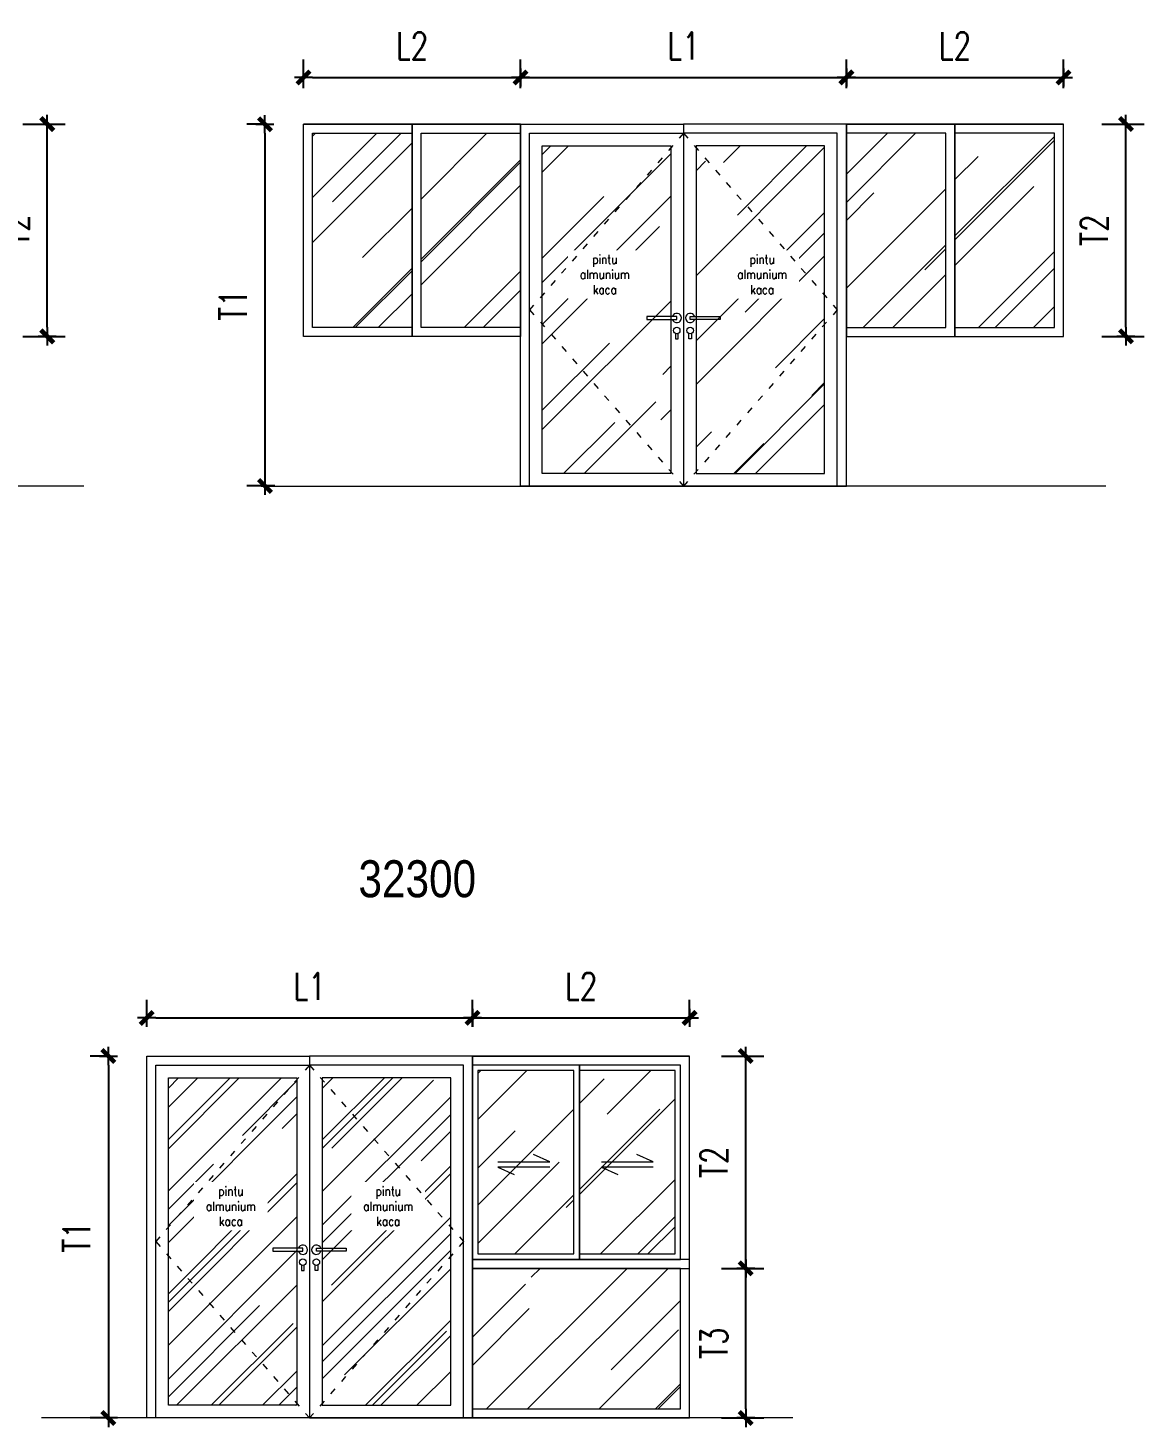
# Model space of a CAD drawing. Header units: centimetres. Extents: x 241563 to 294181, y -34797 to 61752.
# Drawn here: x 273925 to 280092, y 6713 to 14444 of the extents above; entities that cross this region are included whole.
import ezdxf

# ---------------------------------------------------------------- set-up
doc = ezdxf.new("R2010")
doc.units = ezdxf.units.CM
doc.header["$MEASUREMENT"] = 0
doc.linetypes.add('ACAD_ISO03W100', pattern=[30, 12, -18])
doc.layers.add('0.00', color=130, linetype='Continuous', lineweight=0)
doc.layers.add('0.09', color=30, linetype='Continuous', lineweight=9)
doc.styles.add('51DIM', font='SIMPLEX.shx', dxfattribs={"width": 0.85})
doc.styles.add('ISO', font='ARIALN.TTF')
doc.styles.add('TEXT', font='simplex.shx', dxfattribs={"width": 0.75})
doc.dimstyles.new('D100B', dxfattribs={"dimscale": 100, "dimtxt": 1.5, "dimasz": 0.5, "dimexe": 1, "dimexo": 2, "dimgap": 1, "dimtad": 1, "dimdec": 0, "dimzin": 0, "dimdsep": 46, "dimtxsty": 'TEXT', "dimblk1": 'tick', "dimblk2": 'tick', "dimsah": 1, "dimcen": 0, "dimclre": 15, "dimadec": 0, "dimazin": 0, "dimtfac": 1, "dimtdec": 0, "dimtix": 1, "dimtmove": 2, "dimatfit": 3, "dimldrblk": 'tick', "dimfxl": 1, "dimtolj": 1, "dimtzin": 0, "dimarcsym": 0})
pattern_1 = [(45, (23216.3, -5045.95), (424.2641, 1131.37085), [7500, -1000, 2500, -500]), (45, (23509.74, -4398.95), (-823.7794, 116.6726), [1500, -165, 3000, -375]), (45, (23092.54, -4568.66), (1601.59686, 2075.3584), [4000, -700, 2000, -500])]
pattern_2 = [(45, (20362.54, -2166.3), (424.2641, 1131.37085), [7500, -1000, 2500, -500]), (45, (20656, -1519.3), (-823.7794, 116.6726), [1500, -165, 3000, -375]), (45, (20238.8, -1689), (1601.59686, 2075.3584), [4000, -700, 2000, -500])]
pattern_3 = [(45, (23758.46, -10194.7), (254.55844, 678.8225), [4500, -600, 1500, -300]), (45, (23934.53, -9806.5), (-494.26764, 70.0036), [900, -99, 1800, -225]), (45, (23684.22, -9908.32), (960.95812, 1245.21504), [2400, -420, 1200, -300])]

# ---------------------------------------------------------------- blocks, each defined once
blk = doc.blocks.new('tick')
for p, q in [((-1, 0), (1, 0)), ((0, 1), (0, -1))]:
    blk.add_line(p, q)
at = {"const_width": 0.5}
blk.add_lwpolyline([(-0.71, -0.71), (0.71, 0.71)], dxfattribs=at)
blk = doc.blocks.new('*D137')
at = {"color": 15, "linetype": 'Continuous', "lineweight": -2, "ltscale": 2, "transparency": 16777216}
for p, q in [((273897.6, 13913.6), (274131.6, 13913.6)), ((273897.6, 12740.2), (274131.6, 12740.2))]:
    blk.add_line(p, q, dxfattribs=at)
at = {"color": 0, "linetype": 'Continuous', "lineweight": -2, "ltscale": 2, "transparency": 16777216}
blk.add_line((274031.6, 12790.2), (274031.6, 13863.6), dxfattribs=at)
at = {"layer": 'Defpoints', "color": 0, "linetype": 'Continuous', "ltscale": 2, "transparency": 16777216}
for p in [(273697.6, 13913.6), (274031.6, 13913.6), (273697.6, 12740.2)]:
    blk.add_point(p, dxfattribs=at)
at = {"color": 0, "linetype": 'Continuous', "lineweight": -2, "ltscale": 2, "transparency": 16777216, "xscale": 50, "yscale": 50, "zscale": 50}
for p, rotation in [((274031.6, 13913.6), 90), ((274031.6, 12740.2), 270)]:
    blk.add_blockref('tick', p, dxfattribs=dict(at, rotation=rotation))
at = {"color": 0, "linetype": 'Continuous', "ltscale": 2, "transparency": 16777216, "insert": (273856.6, 13326.9), "char_height": 150, "attachment_point": 5, "rotation": 90, "style": 'TEXT'}
blk.add_mtext('\\A1;T2', dxfattribs=at)
blk = doc.blocks.new('*D142')
at = {"color": 15, "linetype": 'Continuous', "lineweight": -2, "ltscale": 2, "transparency": 16777216}
for p, q in [((279858.3, 13913.6), (280092.3, 13913.6)), ((279858.3, 12740.2), (280092.3, 12740.2))]:
    blk.add_line(p, q, dxfattribs=at)
at = {"color": 0, "linetype": 'Continuous', "lineweight": -2, "ltscale": 2, "transparency": 16777216}
blk.add_line((279992.3, 12790.2), (279992.3, 13863.6), dxfattribs=at)
at = {"layer": 'Defpoints', "color": 0, "linetype": 'Continuous', "ltscale": 2, "transparency": 16777216}
for p in [(279658.3, 13913.6), (279992.3, 13913.6), (279658.3, 12740.2)]:
    blk.add_point(p, dxfattribs=at)
at = {"color": 0, "linetype": 'Continuous', "lineweight": -2, "ltscale": 2, "transparency": 16777216, "xscale": 50, "yscale": 50, "zscale": 50}
for p, rotation in [((279992.3, 13913.6), 90), ((279992.3, 12740.2), 270)]:
    blk.add_blockref('tick', p, dxfattribs=dict(at, rotation=rotation))
at = {"color": 0, "linetype": 'Continuous', "ltscale": 2, "transparency": 16777216, "insert": (279817.3, 13326.9), "char_height": 150, "attachment_point": 5, "rotation": 90, "style": 'TEXT'}
blk.add_mtext('\\A1;T2', dxfattribs=at)
blk = doc.blocks.new('*D143')
at = {"color": 15, "linetype": 'Continuous', "lineweight": -2, "ltscale": 2, "transparency": 16777216}
for p, q in [((275247.5, 13912.1), (275134.6, 13912.1)), ((275289.6, 11913.6), (275134.6, 11913.6))]:
    blk.add_line(p, q, dxfattribs=at)
at = {"color": 0, "linetype": 'Continuous', "lineweight": -2, "ltscale": 2, "transparency": 16777216}
blk.add_line((275234.6, 13862.1), (275234.6, 11963.6), dxfattribs=at)
at = {"layer": 'Defpoints', "color": 0, "linetype": 'Continuous', "ltscale": 2, "transparency": 16777216}
for p in [(275447.5, 13912.1), (275234.6, 11913.6), (275489.6, 11913.6)]:
    blk.add_point(p, dxfattribs=at)
at = {"color": 0, "linetype": 'Continuous', "lineweight": -2, "ltscale": 2, "transparency": 16777216, "xscale": 50, "yscale": 50, "zscale": 50}
for p, rotation in [((275234.6, 13912.1), 90), ((275234.6, 11913.6), 270)]:
    blk.add_blockref('tick', p, dxfattribs=dict(at, rotation=rotation))
at = {"color": 0, "linetype": 'Continuous', "ltscale": 2, "transparency": 16777216, "insert": (275059.6, 12912.8), "char_height": 150, "attachment_point": 5, "rotation": 90, "style": 'TEXT'}
blk.add_mtext('\\A1;T1', dxfattribs=at)
blk = doc.blocks.new('*D144')
at = {"color": 15, "linetype": 'Continuous', "lineweight": -2, "ltscale": 2, "transparency": 16777216}
for p, q in [((275447.5, 14112.1), (275447.5, 14270.8)), ((276647.5, 14112.1), (276647.5, 14270.8))]:
    blk.add_line(p, q, dxfattribs=at)
at = {"color": 0, "linetype": 'Continuous', "lineweight": -2, "ltscale": 2, "transparency": 16777216}
blk.add_line((275497.5, 14170.8), (276597.5, 14170.8), dxfattribs=at)
at = {"layer": 'Defpoints', "color": 0, "linetype": 'Continuous', "ltscale": 2, "transparency": 16777216}
for p in [(276647.5, 14170.8), (275447.5, 13912.1), (276647.5, 13912.1)]:
    blk.add_point(p, dxfattribs=at)
at = {"color": 0, "linetype": 'Continuous', "lineweight": -2, "ltscale": 2, "transparency": 16777216, "xscale": 50, "yscale": 50, "zscale": 50, "rotation": 180}
blk.add_blockref('tick', (275447.5, 14170.8), dxfattribs=at)
at = {"color": 0, "linetype": 'Continuous', "lineweight": -2, "ltscale": 2, "transparency": 16777216, "xscale": 50, "yscale": 50, "zscale": 50}
blk.add_blockref('tick', (276647.5, 14170.8), dxfattribs=at)
at = {"color": 0, "linetype": 'Continuous', "ltscale": 2, "transparency": 16777216, "insert": (276047.5, 14345.8), "char_height": 150, "attachment_point": 5, "style": 'TEXT'}
blk.add_mtext('\\A1;L2', dxfattribs=at)
blk = doc.blocks.new('*D145')
at = {"color": 15, "linetype": 'Continuous', "lineweight": -2, "ltscale": 2, "transparency": 16777216}
for p, q in [((276647.5, 14112.1), (276647.5, 14270.8)), ((278447.5, 14112.1), (278447.5, 14270.8))]:
    blk.add_line(p, q, dxfattribs=at)
at = {"color": 0, "linetype": 'Continuous', "lineweight": -2, "ltscale": 2, "transparency": 16777216}
blk.add_line((276697.5, 14170.8), (278397.5, 14170.8), dxfattribs=at)
at = {"layer": 'Defpoints', "color": 0, "linetype": 'Continuous', "ltscale": 2, "transparency": 16777216}
for p in [(278447.5, 14170.8), (276647.5, 13912.1), (278447.5, 13912.1)]:
    blk.add_point(p, dxfattribs=at)
at = {"color": 0, "linetype": 'Continuous', "lineweight": -2, "ltscale": 2, "transparency": 16777216, "xscale": 50, "yscale": 50, "zscale": 50, "rotation": 180}
blk.add_blockref('tick', (276647.5, 14170.8), dxfattribs=at)
at = {"color": 0, "linetype": 'Continuous', "lineweight": -2, "ltscale": 2, "transparency": 16777216, "xscale": 50, "yscale": 50, "zscale": 50}
blk.add_blockref('tick', (278447.5, 14170.8), dxfattribs=at)
at = {"color": 0, "linetype": 'Continuous', "ltscale": 2, "transparency": 16777216, "insert": (277547.5, 14345.8), "char_height": 150, "attachment_point": 5, "style": 'TEXT'}
blk.add_mtext('\\A1;L1', dxfattribs=at)
blk = doc.blocks.new('*D146')
at = {"color": 15, "linetype": 'Continuous', "lineweight": -2, "ltscale": 2, "transparency": 16777216}
for p, q in [((278447.5, 14112.1), (278447.5, 14270.8)), ((279647.5, 14112.1), (279647.5, 14270.8))]:
    blk.add_line(p, q, dxfattribs=at)
at = {"color": 0, "linetype": 'Continuous', "lineweight": -2, "ltscale": 2, "transparency": 16777216}
blk.add_line((278497.5, 14170.8), (279597.5, 14170.8), dxfattribs=at)
at = {"layer": 'Defpoints', "color": 0, "linetype": 'Continuous', "ltscale": 2, "transparency": 16777216}
for p in [(279647.5, 14170.8), (278447.5, 13912.1), (279647.5, 13912.1)]:
    blk.add_point(p, dxfattribs=at)
at = {"color": 0, "linetype": 'Continuous', "lineweight": -2, "ltscale": 2, "transparency": 16777216, "xscale": 50, "yscale": 50, "zscale": 50, "rotation": 180}
blk.add_blockref('tick', (278447.5, 14170.8), dxfattribs=at)
at = {"color": 0, "linetype": 'Continuous', "lineweight": -2, "ltscale": 2, "transparency": 16777216, "xscale": 50, "yscale": 50, "zscale": 50}
blk.add_blockref('tick', (279647.5, 14170.8), dxfattribs=at)
at = {"color": 0, "linetype": 'Continuous', "ltscale": 2, "transparency": 16777216, "insert": (279047.5, 14345.8), "char_height": 150, "attachment_point": 5, "style": 'TEXT'}
blk.add_mtext('\\A1;L2', dxfattribs=at)
blk = doc.blocks.new('*D168')
at = {"color": 15, "linetype": 'Continuous', "lineweight": -2, "ltscale": 2, "transparency": 16777216}
for p, q in [((274381.3, 8763.3), (274269.7, 8763.3)), ((274381.3, 6763.3), (274269.7, 6763.3))]:
    blk.add_line(p, q, dxfattribs=at)
at = {"color": 0, "linetype": 'Continuous', "lineweight": -2, "ltscale": 2, "transparency": 16777216}
blk.add_line((274369.7, 8713.3), (274369.7, 6813.3), dxfattribs=at)
at = {"layer": 'Defpoints', "color": 0, "linetype": 'Continuous', "ltscale": 2, "transparency": 16777216}
for p in [(274581.3, 8763.3), (274369.7, 6763.3), (274581.3, 6763.3)]:
    blk.add_point(p, dxfattribs=at)
at = {"color": 0, "linetype": 'Continuous', "lineweight": -2, "ltscale": 2, "transparency": 16777216, "xscale": 50, "yscale": 50, "zscale": 50}
for p, rotation in [((274369.7, 8763.3), 90), ((274369.7, 6763.3), 270)]:
    blk.add_blockref('tick', p, dxfattribs=dict(at, rotation=rotation))
at = {"color": 0, "linetype": 'Continuous', "ltscale": 2, "transparency": 16777216, "insert": (274194.7, 7763.3), "char_height": 150, "attachment_point": 5, "rotation": 90, "style": 'TEXT'}
blk.add_mtext('\\A1;T1', dxfattribs=at)
blk = doc.blocks.new('*D169')
at = {"color": 15, "linetype": 'Continuous', "lineweight": -2, "ltscale": 2, "transparency": 16777216}
for p, q in [((274581.3, 8963.3), (274581.3, 9074)), ((276381.3, 8963.3), (276381.3, 9074))]:
    blk.add_line(p, q, dxfattribs=at)
at = {"color": 0, "linetype": 'Continuous', "lineweight": -2, "ltscale": 2, "transparency": 16777216}
blk.add_line((274631.3, 8974), (276331.3, 8974), dxfattribs=at)
at = {"layer": 'Defpoints', "color": 0, "linetype": 'Continuous', "ltscale": 2, "transparency": 16777216}
for p in [(276381.3, 8974), (274581.3, 8763.3), (276381.3, 8763.3)]:
    blk.add_point(p, dxfattribs=at)
at = {"color": 0, "linetype": 'Continuous', "lineweight": -2, "ltscale": 2, "transparency": 16777216, "xscale": 50, "yscale": 50, "zscale": 50, "rotation": 180}
blk.add_blockref('tick', (274581.3, 8974), dxfattribs=at)
at = {"color": 0, "linetype": 'Continuous', "lineweight": -2, "ltscale": 2, "transparency": 16777216, "xscale": 50, "yscale": 50, "zscale": 50}
blk.add_blockref('tick', (276381.3, 8974), dxfattribs=at)
at = {"color": 0, "linetype": 'Continuous', "ltscale": 2, "transparency": 16777216, "insert": (275481.3, 9149), "char_height": 150, "attachment_point": 5, "style": 'TEXT'}
blk.add_mtext('\\A1;L1', dxfattribs=at)
blk = doc.blocks.new('*D170')
at = {"color": 15, "linetype": 'Continuous', "lineweight": -2, "ltscale": 2, "transparency": 16777216}
for p, q in [((276381.3, 8963.3), (276381.3, 9074)), ((277581.3, 8963.3), (277581.3, 9074))]:
    blk.add_line(p, q, dxfattribs=at)
at = {"color": 0, "linetype": 'Continuous', "lineweight": -2, "ltscale": 2, "transparency": 16777216}
blk.add_line((276431.3, 8974), (277531.3, 8974), dxfattribs=at)
at = {"layer": 'Defpoints', "color": 0, "linetype": 'Continuous', "ltscale": 2, "transparency": 16777216}
for p in [(277581.3, 8974), (276381.3, 8763.3), (277581.3, 8763.3)]:
    blk.add_point(p, dxfattribs=at)
at = {"color": 0, "linetype": 'Continuous', "lineweight": -2, "ltscale": 2, "transparency": 16777216, "xscale": 50, "yscale": 50, "zscale": 50, "rotation": 180}
blk.add_blockref('tick', (276381.3, 8974), dxfattribs=at)
at = {"color": 0, "linetype": 'Continuous', "lineweight": -2, "ltscale": 2, "transparency": 16777216, "xscale": 50, "yscale": 50, "zscale": 50}
blk.add_blockref('tick', (277581.3, 8974), dxfattribs=at)
at = {"color": 0, "linetype": 'Continuous', "ltscale": 2, "transparency": 16777216, "insert": (276981.3, 9149), "char_height": 150, "attachment_point": 5, "style": 'TEXT'}
blk.add_mtext('\\A1;L2', dxfattribs=at)
blk = doc.blocks.new('*D171')
at = {"color": 15, "linetype": 'Continuous', "lineweight": -2, "ltscale": 2, "transparency": 16777216}
for p, q in [((277757.5, 8763.3), (277991.4, 8763.3)), ((277757.5, 7589.9), (277991.4, 7589.9))]:
    blk.add_line(p, q, dxfattribs=at)
at = {"color": 0, "linetype": 'Continuous', "lineweight": -2, "ltscale": 2, "transparency": 16777216}
blk.add_line((277891.4, 7639.9), (277891.4, 8713.3), dxfattribs=at)
at = {"layer": 'Defpoints', "color": 0, "linetype": 'Continuous', "ltscale": 2, "transparency": 16777216}
for p in [(277557.5, 8763.3), (277891.4, 8763.3), (277557.5, 7589.9)]:
    blk.add_point(p, dxfattribs=at)
at = {"color": 0, "linetype": 'Continuous', "lineweight": -2, "ltscale": 2, "transparency": 16777216, "xscale": 50, "yscale": 50, "zscale": 50}
for p, rotation in [((277891.4, 8763.3), 90), ((277891.4, 7589.9), 270)]:
    blk.add_blockref('tick', p, dxfattribs=dict(at, rotation=rotation))
at = {"color": 0, "linetype": 'Continuous', "ltscale": 2, "transparency": 16777216, "insert": (277716.4, 8176.6), "char_height": 150, "attachment_point": 5, "rotation": 90, "style": 'TEXT'}
blk.add_mtext('\\A1;T2', dxfattribs=at)
blk = doc.blocks.new('*D182')
at = {"color": 15, "linetype": 'Continuous', "lineweight": -2, "ltscale": 2, "transparency": 16777216}
for p, q in [((277757.5, 7589.9), (277991.4, 7589.9)), ((277757.5, 6763.3), (277991.4, 6763.3))]:
    blk.add_line(p, q, dxfattribs=at)
at = {"color": 0, "linetype": 'Continuous', "lineweight": -2, "ltscale": 2, "transparency": 16777216}
blk.add_line((277891.4, 6813.3), (277891.4, 7539.9), dxfattribs=at)
at = {"layer": 'Defpoints', "color": 0, "linetype": 'Continuous', "ltscale": 2, "transparency": 16777216}
for p in [(277557.5, 7589.9), (277891.4, 7589.9), (277557.5, 6763.3)]:
    blk.add_point(p, dxfattribs=at)
at = {"color": 0, "linetype": 'Continuous', "lineweight": -2, "ltscale": 2, "transparency": 16777216, "xscale": 50, "yscale": 50, "zscale": 50}
for p, rotation in [((277891.4, 7589.9), 90), ((277891.4, 6763.3), 270)]:
    blk.add_blockref('tick', p, dxfattribs=dict(at, rotation=rotation))
at = {"color": 0, "linetype": 'Continuous', "ltscale": 2, "transparency": 16777216, "insert": (277716.4, 7176.6), "char_height": 150, "width": 160.612, "attachment_point": 5, "rotation": 90, "style": 'TEXT'}
blk.add_mtext('\\A1;T3', dxfattribs=at)

msp = doc.modelspace()

# ---------------------------------------------------------------- hatches: boundary and pattern name
at = {"layer": '0.00', "linetype": 'Continuous', "ltscale": 2}
h = msp.add_hatch(dxfattribs=at)
h.set_pattern_fill('AR-RROOF', color=4, scale=500, angle=45)
h.set_pattern_definition(pattern_2)
h.paths.add_polyline_path([(276097.5, 13862.1), (276647.5, 13862.1), (276647.5, 12788.7), (276097.5, 12788.7)])
h.paths.add_polyline_path([(275497.5, 13862.1), (276047.5, 13862.1), (276047.5, 12788.7), (275497.5, 12788.7)])
h = msp.add_hatch(dxfattribs=at)
h.set_pattern_fill('AR-RROOF', color=4, scale=500, angle=45)
h.set_pattern_definition(pattern_2)
h.paths.add_polyline_path([(278997.5, 13862.1), (278447.5, 13862.1), (278447.5, 12788.7), (278997.5, 12788.7)])
h.paths.add_polyline_path([(279597.5, 13862.1), (279047.5, 13862.1), (279047.5, 12788.7), (279597.5, 12788.7)])
h = msp.add_hatch(dxfattribs=at)
h.set_pattern_fill('AR-RROOF', color=4, scale=500, angle=45)
h.set_pattern_definition(pattern_1)
h.paths.add_polyline_path([(277477.5, 11982.1), (276767.5, 11982.1), (276767.5, 13792.1), (277477.5, 13792.1)])
h = msp.add_hatch(dxfattribs=at)
h.set_pattern_fill('AR-RROOF', color=4, scale=500, angle=45)
h.set_pattern_definition(pattern_1)
h.paths.add_polyline_path([(277617.5, 11982.1), (278327.5, 11982.1), (278327.5, 13792.1), (277617.5, 13792.1)])
h = msp.add_hatch(dxfattribs=at)
h.set_pattern_fill('AR-RROOF', color=4, scale=500, angle=45)
h.set_pattern_definition([(45, (2046.64, -10247.63), (424.2641, 1131.37085), [7500, -1000, 2500, -500]), (45, (2340.1, -9600.6), (-823.7794, 116.6726), [1500, -165, 3000, -375]), (45, (1922.9, -9770.34), (1601.59686, 2075.3584), [4000, -700, 2000, -500])])
h.paths.add_polyline_path([(277501.3, 8683.3), (276972.2, 8683.3), (276972.2, 7669.9), (277501.3, 7669.9)])
h.paths.add_polyline_path([(276942.2, 8683.3), (276411.3, 8683.3), (276411.3, 7669.9), (276942.2, 7669.9)])
h = msp.add_hatch(dxfattribs=at)
h.set_pattern_fill('AR-RROOF', color=4, scale=300, angle=45)
h.set_pattern_definition(pattern_3)
h.paths.add_polyline_path([(275411.3, 6833.3), (274701.3, 6833.3), (274701.3, 8643.3), (275411.3, 8643.3)])
h = msp.add_hatch(dxfattribs=at)
h.set_pattern_fill('AR-RROOF', color=4, scale=300, angle=45)
h.set_pattern_definition(pattern_3)
h.paths.add_polyline_path([(275551.3, 6833.3), (276261.3, 6833.3), (276261.3, 8643.3), (275551.3, 8643.3)])
h = msp.add_hatch(dxfattribs=at)
h.set_pattern_fill('AR-RROOF', color=4, scale=500, angle=45)
h.set_pattern_definition([(45, (20237.63, 14823.35), (424.2641, 1131.37085), [7500, -1000, 2500, -500]), (45, (20531.1, 15470.35), (-823.7794, 116.6726), [1500, -165, 3000, -375]), (45, (20113.88, 15300.65), (1601.59686, 2075.3584), [4000, -700, 2000, -500])])
h.paths.add_polyline_path([(277531.3, 7589.9), (276381.3, 7589.9), (276381.3, 6813.3), (277531.3, 6813.3)])

# ---------------------------------------------------------------- linework, layer by layer
at = {"layer": '0.00', "color": 40, "linetype": 'Continuous', "ltscale": 2, "true_color": 0xf8d731}
for p, q in [((276047.5, 13912.1), (275447.5, 13912.1)), ((276647.5, 13912.1), (276047.5, 13912.1)), ((278447.5, 13912.1), (279047.5, 13912.1)), ((279047.5, 13912.1), (279647.5, 13912.1)), ((276381.3, 8763.3), (276981.3, 8763.3)), ((276981.3, 8763.3), (277581.3, 8763.3))]:
    msp.add_line(p, q, dxfattribs=at)
at = {"layer": '0.00', "color": 40, "linetype": 'Continuous', "ltscale": 0.5, "true_color": 0xf8d731}
for p, q in [((274234.5, 11912.1), (271909.4, 11912.1)), ((275214.3, 11912.1), (277849.3, 11912.1)), ((279880.7, 11912.1), (277245.8, 11912.1)), ((278151.6, 6763.3), (274000.7, 6763.3))]:
    msp.add_line(p, q, dxfattribs=at)
at = {"layer": '0.00', "color": 40, "linetype": 'Continuous', "ltscale": 2, "true_color": 0xf8d731}
for points in [[(275447.5, 13912.1), (276047.5, 13912.1), (276047.5, 12738.7), (275447.5, 12738.7)], [(275497.5, 13862.1), (276047.5, 13862.1), (276047.5, 12788.7), (275497.5, 12788.7)], [(276047.5, 13912.1), (276647.5, 13912.1), (276647.5, 12738.7), (276047.5, 12738.7)], [(276097.5, 13862.1), (276647.5, 13862.1), (276647.5, 12788.7), (276097.5, 12788.7)], [(279047.5, 13912.1), (278447.5, 13912.1), (278447.5, 12738.7), (279047.5, 12738.7)], [(278997.5, 13862.1), (278447.5, 13862.1), (278447.5, 12788.7), (278997.5, 12788.7)], [(279647.5, 13912.1), (279047.5, 13912.1), (279047.5, 12738.7), (279647.5, 12738.7)], [(279597.5, 13862.1), (279047.5, 13862.1), (279047.5, 12788.7), (279597.5, 12788.7)], [(276972.2, 8713.3), (276381.3, 8713.3), (276381.3, 7639.9), (276972.2, 7639.9)], [(276942.2, 8683.3), (276411.3, 8683.3), (276411.3, 7669.9), (276942.2, 7669.9)], [(277531.3, 8713.3), (276972.2, 8713.3), (276972.2, 7639.9), (277531.3, 7639.9)], [(277501.3, 8683.3), (276972.2, 8683.3), (276972.2, 7669.9), (277501.3, 7669.9)], [(277581.3, 7639.9), (276381.3, 7639.9), (276381.3, 6763.3), (277581.3, 6763.3)], [(277531.3, 7589.9), (276381.3, 7589.9), (276381.3, 6813.3), (277531.3, 6813.3)]]:
    msp.add_lwpolyline(points, close=True, dxfattribs=at)
at = {"layer": '0.00', "color": 40, "linetype": 'Continuous', "ltscale": 0.5, "true_color": 0xf8d731}
for points in [[(277547.5, 11912.1), (276647.5, 11912.1), (276647.5, 13912.1), (277547.5, 13912.1)], [(277547.5, 11912.1), (276697.5, 11912.1), (276697.5, 13862.1), (277547.5, 13862.1)], [(277547.5, 11912.1), (278447.5, 11912.1), (278447.5, 13912.1), (277547.5, 13912.1)], [(277547.5, 11912.1), (278397.5, 11912.1), (278397.5, 13862.1), (277547.5, 13862.1)], [(277477.5, 11982.1), (276767.5, 11982.1), (276767.5, 13792.1), (277477.5, 13792.1)], [(277617.5, 11982.1), (278327.5, 11982.1), (278327.5, 13792.1), (277617.5, 13792.1)], [(277510.1, 12849.6), (277344.7, 12849.6), (277344.7, 12833.9), (277510.1, 12833.9)], [(277585, 12849.6), (277750.3, 12849.6), (277750.3, 12833.9), (277585, 12833.9)], [(275481.3, 6763.3), (274581.3, 6763.3), (274581.3, 8763.3), (275481.3, 8763.3)], [(275481.3, 6763.3), (276381.3, 6763.3), (276381.3, 8763.3), (275481.3, 8763.3)], [(275481.3, 6763.3), (274631.3, 6763.3), (274631.3, 8713.3), (275481.3, 8713.3)], [(275481.3, 6763.3), (276331.3, 6763.3), (276331.3, 8713.3), (275481.3, 8713.3)], [(275411.3, 6833.3), (274701.3, 6833.3), (274701.3, 8643.3), (275411.3, 8643.3)], [(275551.3, 6833.3), (276261.3, 6833.3), (276261.3, 8643.3), (275551.3, 8643.3)], [(275443.9, 7700.9), (275278.6, 7700.9), (275278.6, 7685.1), (275443.9, 7685.1)], [(275518.8, 7700.9), (275684.1, 7700.9), (275684.1, 7685.1), (275518.8, 7685.1)]]:
    msp.add_lwpolyline(points, close=True, dxfattribs=at)
for points in [[(277502.6, 12756.6), (277502.6, 12726.7), (277517.5, 12726.7), (277517.5, 12756.6)], [(277592.4, 12756.6), (277592.4, 12726.7), (277577.6, 12726.7), (277577.6, 12756.6)], [(275436.5, 7607.8), (275436.5, 7578), (275451.3, 7578), (275451.3, 7607.8)], [(275526.2, 7607.8), (275526.2, 7578), (275511.4, 7578), (275511.4, 7607.8)]]:
    msp.add_lwpolyline(points, dxfattribs=at)
at = {"layer": '0.00', "color": 40, "linetype": 'Continuous', "ltscale": 2, "true_color": 0xf8d731}
for points in [[(276981.3, 8763.3), (276381.3, 8763.3), (276381.3, 7589.9), (276981.3, 7589.9)], [(276981.3, 7589.9), (277581.3, 7589.9), (277581.3, 8763.3), (276981.3, 8763.3)], [(276522.1, 8177.9), (276809.1, 8177.9), (276719, 8218.6)], [(277093.7, 8177.9), (277380.8, 8177.9), (277290.6, 8218.6)], [(276809.1, 8149), (276522.1, 8149), (276612.3, 8108.4)], [(277380.8, 8149), (277093.7, 8149), (277183.9, 8108.4)]]:
    msp.add_lwpolyline(points, dxfattribs=at)
at = {"layer": '0.00', "color": 40, "linetype": 'Continuous', "ltscale": 0.5, "true_color": 0xf8d731}
for centre in [(277510.1, 12773.1), (277585, 12773.1), (275443.9, 7624.4), (275518.8, 7624.4)]:
    msp.add_circle(centre, 18.1, dxfattribs=at)
for centre, start, end in [((277510.1, 12841.8), 197.67913, 162.32087), ((277585, 12841.8), 17.67913, 342.32087), ((275443.9, 7693), 197.67913, 162.32087), ((275518.8, 7693), 17.67913, 342.32087)]:
    msp.add_arc(centre, 25.9, start, end, dxfattribs=at)

# ---------------------------------------------------------------- texts
at = {"layer": '0.00', "color": 40, "linetype": 'Continuous', "ltscale": 2, "true_color": 0xf8d731, "insert": (275751.6, 9845), "char_height": 204.1, "width": 604.134, "attachment_point": 1, "style": 'ISO'}
msp.add_mtext('32300', dxfattribs=at)

# ---------------------------------------------------------------- dimensions: what is measured, and where the dimension line sits
at = {"linetype": 'Continuous', "ltscale": 2}
for base, p1, p2, text, picture, middle in [((276647.5, 14170.8), (275447.5, 13912.1), (276647.5, 13912.1), 'L2', '*D144', (276047.5, 14345.8)), ((278447.5, 14170.8), (276647.5, 13912.1), (278447.5, 13912.1), 'L1', '*D145', (277547.5, 14345.8)), ((279647.5, 14170.8), (278447.5, 13912.1), (279647.5, 13912.1), 'L2', '*D146', (279047.5, 14345.8)), ((276381.3, 8974), (274581.3, 8763.3), (276381.3, 8763.3), 'L1', '*D169', (275481.3, 9149)), ((277581.3, 8974), (276381.3, 8763.3), (277581.3, 8763.3), 'L2', '*D170', (276981.3, 9149))]:
    dim = msp.add_linear_dim(base=base, p1=p1, p2=p2, text=text, dimstyle='D100B', dxfattribs=at)
    dim.commit()
    dim.dimension.update_dxf_attribs({"geometry": picture, "text_midpoint": middle})
for base, p1, p2, text, picture, middle in [((274031.6, 13913.6), (273697.6, 12740.2), (273697.6, 13913.6), 'T2', '*D137', (273856.6, 13326.9)), ((275234.6, 11913.6), (275447.5, 13912.1), (275489.6, 11913.6), 'T1', '*D143', (275059.6, 12912.8)), ((279992.3, 13913.6), (279658.3, 12740.2), (279658.3, 13913.6), 'T2', '*D142', (279817.3, 13326.9)), ((274369.7, 6763.3), (274581.3, 8763.3), (274581.3, 6763.3), 'T1', '*D168', (274194.7, 7763.3)), ((277891.4, 8763.3), (277557.5, 7589.9), (277557.5, 8763.3), 'T2', '*D171', (277716.4, 8176.6)), ((277891.4, 7589.9), (277557.5, 6763.3), (277557.5, 7589.9), 'T3', '*D182', (277716.4, 7176.6))]:
    dim = msp.add_linear_dim(base=base, p1=p1, p2=p2, angle=90, text=text, dimstyle='D100B', dxfattribs=at)
    dim.commit()
    dim.dimension.update_dxf_attribs({"geometry": picture, "text_midpoint": middle})

# ---------------------------------------------------------------- next in the draw order: texts
at = {"layer": '0.09', "color": 2, "lineweight": 18, "char_height": 50, "width": 357.616, "attachment_point": 5, "style": '51DIM', "bg_fill": 3, "box_fill_scale": 1.5, "bg_fill_color": 256, "bg_fill_transparency": 0}
for insert in [(277112.8, 13082.2), (277982.3, 13082.2), (275046.6, 7933.4), (275916.1, 7933.4)]:
    msp.add_mtext('{\\C256;pintu \\Palmunium \\Pkaca}', dxfattribs=dict(at, insert=insert))

# ---------------------------------------------------------------- next in the draw order: linework, layer by layer
at = {"layer": '0.00', "color": 40, "linetype": 'ACAD_ISO03W100', "ltscale": 3, "true_color": 0xf8d731}
for points in [[(277547.5, 13862.1), (276697.5, 12887.1), (277547.5, 11912.1)], [(277547.5, 13862.1), (278397.5, 12887.1), (277547.5, 11912.1)], [(275481.3, 8713.3), (274631.3, 7738.3), (275481.3, 6763.3)], [(275481.3, 8713.3), (276331.3, 7738.3), (275481.3, 6763.3)]]:
    msp.add_lwpolyline(points, dxfattribs=at)

doc.saveas('drawing.dxf')
